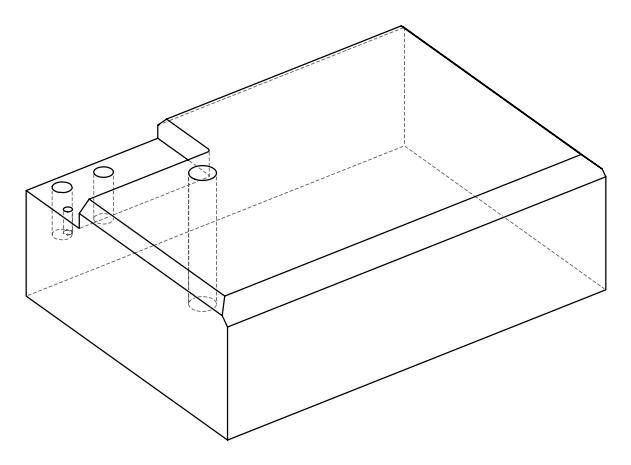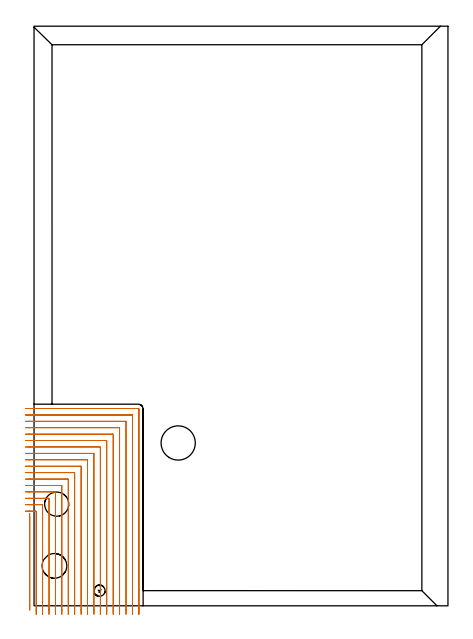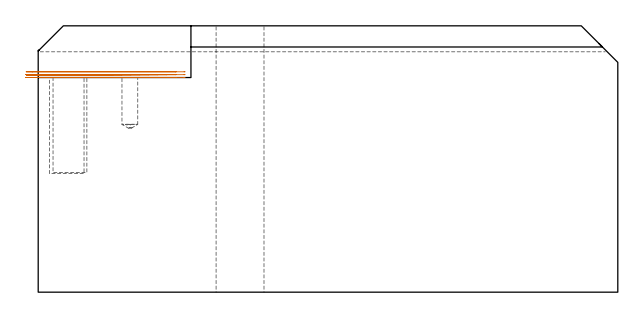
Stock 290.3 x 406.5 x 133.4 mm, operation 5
(PLAN: 14 operations, 8 tool changes, 158.3 min)
(1 AREA_MILL | FG_CHAMFER_SURFACE | UGT0205_001 | 22.61 min | 68078 mm3)
(2 AREA_MILL_1 | FG_CHAMFER_SURFACE_1 | UGT0205_001 | 11.17 min | 23340 mm3)
(3 AREA_MILL_2 | FG_CHAMFER_SURFACE_2 | UGT0205_001 | 6.68 min | 11525 mm3)
(4 AREA_MILL_3 | FG_CHAMFER_SURFACE_3 | UGT0205_001 | 10.57 min | 20867 mm3)
(5 MILL_CORNER_NOTCH_RECTANGULAR | CORNER_NOTCH_RECTANGULAR | NXT0201_008 | Follow Part, ap 1.5, ae 75% | 104.33 min | 279251 mm3)
(6 MILL_BLIND_HOLE_FROM_SOLID_MATERIAL | STEP1POCKET | UGT0201_133 | Spiral | 0.54 min | 11299 mm3)
(7 MILL_BLIND_HOLE_FROM_SOLID_MATERIAL_1 | STEP1POCKET_2 | UGT0201_133 | Spiral | 0.45 min | 10677 mm3)
(8 SPOT_DRILL | STEP1HOLE | NXT0321_9005460120000 | 0.05 min | 189 mm3)
(9 SPOT_DRILL_1 | STEP1POCKET_1 | NXT0321_9005460120000 | 0.03 min | 5 mm3)
(10 DRILL_BLIND_HOLE_INTO_CENTER | STEP1HOLE | UGT0301_185 | 0.05 min | 171 mm3)
(11 GUN_DRILL_THROUGH_HOLE | STEP1HOLE | UGT0307_002 | 0.6 min | 3502 mm3)
(12 SPADE_DRILL_TO_ENLARGE_THROUGH_HOLE | STEP1HOLE | UGT0306_006 | 0.56 min | 21244 mm3)
(13 DRILL_TO_ENLARGE_THROUGH_HOLE | STEP1HOLE | UGT0301_057 | 0.58 min | 35191 mm3)
(14 DRILL_BLIND_HOLE_INTO_CENTER_1 | STEP1POCKET_1 | UGT0301_198 | 0.12 min | 1164 mm3)
(TOOL UGT0205_001 | Chamfer Mill 20 x 3 x 45 deg. | D20 FL50 Z2)
(TOOL NXT0201_008 | ENDMILL 6mm [2P460-0600-NA 1630] | D6 FL26 Z6)
(TOOL UGT0201_133 | Carbide End Mill 15.0 | D15 FL30 Z4)
(TOOL NXT0321_9005460120000 | NC Spot Drill, 142deg, 12mm, Carbide, Uncoated | D12 PA142 FL30 Z2)
(TOOL UGT0301_185 | Twist Drill 6.3 mm | D6.3 PA118 FL61 Z2)
(TOOL UGT0307_002 | Gun Drill 6 mm | D6 PA130 FL24 Z1)
(TOOL UGT0306_006 | Spade Drill 15.5mm | D15.5 PA132 FL10 Z2)
(TOOL UGT0301_057 | Twist Drill 24 mm | D24 PA118 FL160 Z2)
(TOOL UGT0301_198 | Twist Drill 7.9 mm | D7.9 PA118 FL73 Z2)
(OP 5 MILL_CORNER_NOTCH_RECTANGULAR, part 2 of 2)
G0 Z143.4
X69. Y-6.
Z110.378
G1 Y-3.
Y133.603 F500.
G3 X68.703 Y133.9 R0.3
G1 X-3.
X-6. F250.
G0 Z143.4
X73.5 Y-6.
Z110.378
G1 Y-3.
Y138. F500.
G3 X73.1 Y138.4 R0.4
G1 X-3.
X-6. F250.
G0 Z143.4
X-3. Y-3.003
Z108.939
G1 Y-0.003
Y61.606 F500.
X-3.056 Y64.606 F250.
G0 Z143.4
X1.5 Y-6.
Z108.939
G1 Y-3.
Y66.105 F500.
G3 X1.205 Y66.4 R0.3
G1 X-3.
X-6. F250.
G0 Z143.4
X6. Y-6.
Z108.939
G1 Y-3.
Y70.605 F500.
G3 X5.705 Y70.9 R0.3
G1 X-3.
X-6. F250.
G0 Z143.4
X10.5 Y-6.
Z108.939
G1 Y-3.
Y75.105 F500.
G3 X10.205 Y75.4 R0.3
G1 X-3.
X-6. F250.
G0 Z143.4
X15. Y-6.
Z108.939
G1 Y-3.
Y79.605 F500.
G3 X14.705 Y79.9 R0.3
G1 X-3.
X-6. F250.
G0 Z143.4
X19.5 Y-6.
Z108.939
G1 Y-3.
Y84.105 F500.
G3 X19.205 Y84.4 R0.3
G1 X-3.
X-6. F250.
G0 Z143.4
X24. Y-6.
Z108.939
G1 Y-3.
Y88.604 F500.
G3 X23.704 Y88.9 R0.3
G1 X-3.
X-6. F250.
G0 Z143.4
X28.5 Y-6.
Z108.939
G1 Y-3.
Y93.104 F500.
G3 X28.204 Y93.4 R0.3
G1 X-3.
X-6. F250.
G0 Z143.4
X33. Y-6.
Z108.939
G1 Y-3.
Y97.604 F500.
G3 X32.704 Y97.9 R0.3
G1 X-3.
X-6. F250.
G0 Z143.4
X37.5 Y-6.
Z108.939
G1 Y-3.
Y102.104 F500.
G3 X37.204 Y102.4 R0.3
G1 X-3.
X-6. F250.
G0 Z143.4
X42. Y-6.
Z108.939
G1 Y-3.
Y106.604 F500.
G3 X41.704 Y106.9 R0.3
G1 X-3.
X-6. F250.
G0 Z143.4
X46.5 Y-6.
Z108.939
G1 Y-3.
Y111.103 F500.
G3 X46.203 Y111.4 R0.3
G1 X-3.
X-6. F250.
G0 Z143.4
X51. Y-6.
Z108.939
G1 Y-3.
Y115.603 F500.
G3 X50.703 Y115.9 R0.3
G1 X-3.
X-6. F250.
G0 Z143.4
X55.5 Y-6.
Z108.939
G1 Y-3.
Y120.103 F500.
G3 X55.203 Y120.4 R0.3
G1 X-3.
X-6. F250.
G0 Z143.4
X60. Y-6.
Z108.939
G1 Y-3.
Y124.603 F500.
G3 X59.703 Y124.9 R0.3
G1 X-3.
X-6. F250.
G0 Z143.4
X64.5 Y-6.
Z108.939
G1 Y-3.
Y129.103 F500.
G3 X64.203 Y129.4 R0.3
G1 X-3.
X-6. F250.
G0 Z143.4
X69. Y-6.
Z108.939
G1 Y-3.
Y133.603 F500.
G3 X68.703 Y133.9 R0.3
G1 X-3.
X-6. F250.
G0 Z143.4
X73.5 Y-6.
Z108.939
G1 Y-3.
Y138. F500.
G3 X73.1 Y138.4 R0.4
G1 X-3.
X-6. F250.
G0 Z143.4
X-3. Y-3.003
Z107.5
G1 Y-0.003
Y61.606 F500.
X-3.056 Y64.606 F250.
G0 Z143.4
X1.5 Y-6.
Z107.5
G1 Y-3.
Y66.105 F500.
G3 X1.205 Y66.4 R0.3
G1 X-3.
X-6. F250.
G0 Z143.4
X6. Y-6.
Z107.5
G1 Y-3.
Y70.605 F500.
G3 X5.705 Y70.9 R0.3
G1 X-3.
X-6. F250.
G0 Z143.4
X10.5 Y-6.
Z107.5
G1 Y-3.
Y75.105 F500.
G3 X10.205 Y75.4 R0.3
G1 X-3.
X-6. F250.
G0 Z143.4
X15. Y-6.
Z107.5
G1 Y-3.
Y79.605 F500.
G3 X14.705 Y79.9 R0.3
G1 X-3.
X-6. F250.
G0 Z143.4
X19.5 Y-6.
Z107.5
G1 Y-3.
Y84.105 F500.
G3 X19.205 Y84.4 R0.3
G1 X-3.
X-6. F250.
G0 Z143.4
X24. Y-6.
Z107.5
G1 Y-3.
Y88.604 F500.
G3 X23.704 Y88.9 R0.3
G1 X-3.
X-6. F250.
G0 Z143.4
X28.5 Y-6.
Z107.5
G1 Y-3.
Y93.104 F500.
G3 X28.204 Y93.4 R0.3
G1 X-3.
X-6. F250.
G0 Z143.4
X33. Y-6.
Z107.5
G1 Y-3.
Y97.604 F500.
G3 X32.704 Y97.9 R0.3
G1 X-3.
X-6. F250.
G0 Z143.4
X37.5 Y-6.
Z107.5
G1 Y-3.
Y102.104 F500.
G3 X37.204 Y102.4 R0.3
G1 X-3.
X-6. F250.
G0 Z143.4
X42. Y-6.
Z107.5
G1 Y-3.
Y106.604 F500.
G3 X41.704 Y106.9 R0.3
G1 X-3.
X-6. F250.
G0 Z143.4
X46.5 Y-6.
Z107.5
G1 Y-3.
Y111.103 F500.
G3 X46.203 Y111.4 R0.3
G1 X-3.
X-6. F250.
G0 Z143.4
X51. Y-6.
Z107.5
G1 Y-3.
Y115.603 F500.
G3 X50.703 Y115.9 R0.3
G1 X-3.
X-6. F250.
G0 Z143.4
X55.5 Y-6.
Z107.5
G1 Y-3.
Y120.103 F500.
G3 X55.203 Y120.4 R0.3
G1 X-3.
X-6. F250.
G0 Z143.4
X60. Y-6.
Z107.5
G1 Y-3.
Y124.603 F500.
G3 X59.703 Y124.9 R0.3
G1 X-3.
X-6. F250.
G0 Z143.4
X64.5 Y-6.
Z107.5
G1 Y-3.
Y129.103 F500.
G3 X64.203 Y129.4 R0.3
G1 X-3.
X-6. F250.
G0 Z143.4
X69. Y-6.
Z107.5
G1 Y-3.
Y133.603 F500.
G3 X68.703 Y133.9 R0.3
G1 X-3.
X-6. F250.
G0 Z143.4
X73.5 Y-6.
Z107.5
G1 Y-3.
Y138. F500.
G3 X73.1 Y138.4 R0.4
G1 X-3.
X-6. F250.
G0 Z143.4
M5
M2
